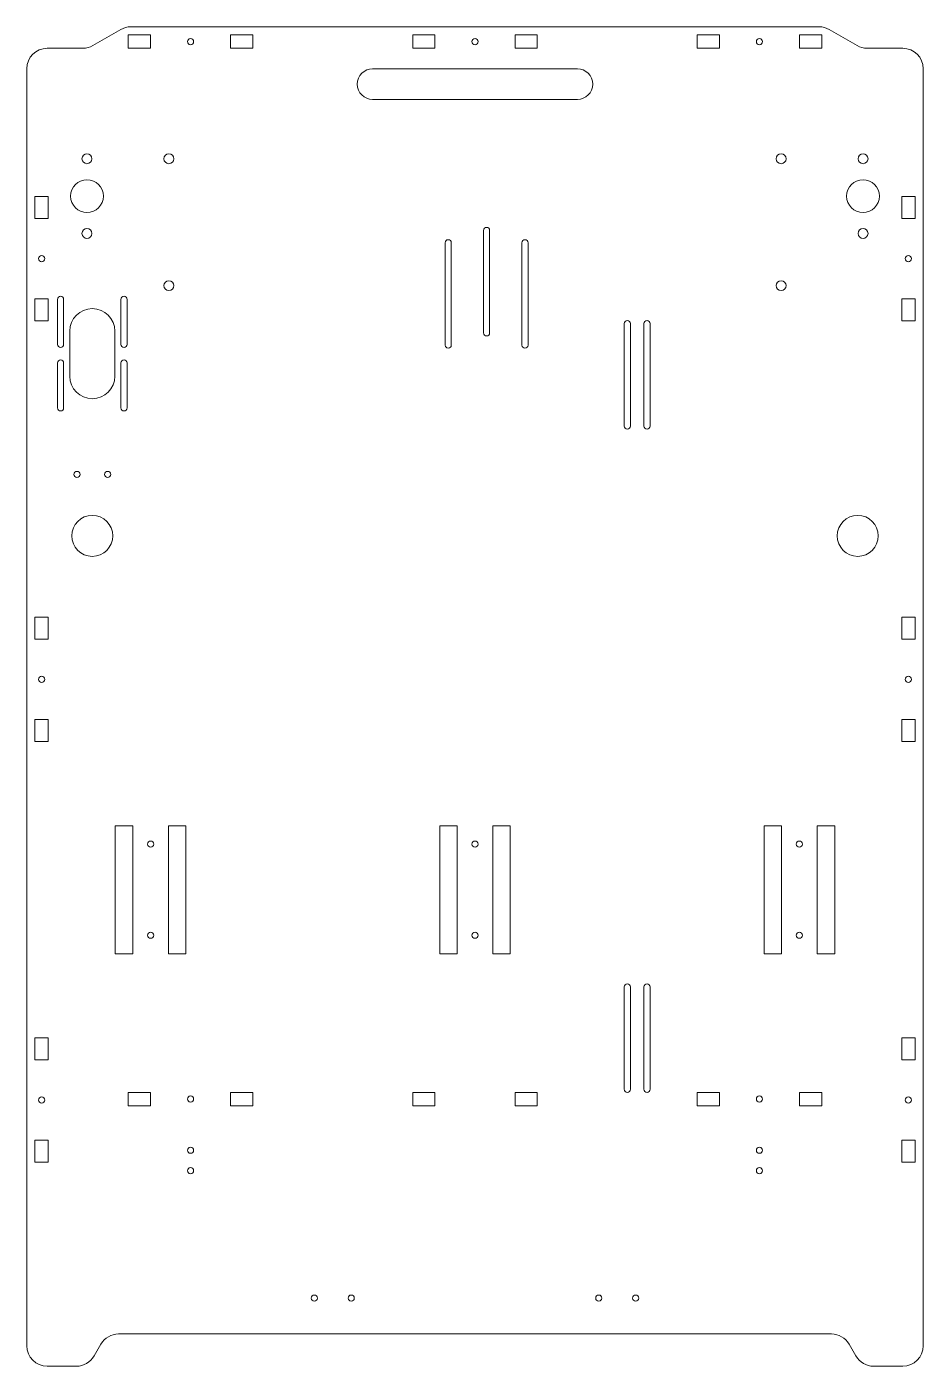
# Model space of a CAD drawing. Header units: millimetres. Extents: x -219 to 219, y 0 to 654.
import ezdxf

# ---------------------------------------------------------------- set-up
doc = ezdxf.new("R2010")
doc.units = ezdxf.units.MM

msp = doc.modelspace()

# ---------------------------------------------------------------- linework, layer by layer
at = {"color": 7, "linetype": 'Continuous', "lineweight": 15}
for p, q in [((-173.08, 652.91), (-186.63, 645.09)), ((-169.37, 650.25), (-169.37, 643.75)), ((-158.57, 650.25), (-169.37, 650.25)), ((168.08, 654.25), (-168.08, 654.25)), ((-158.57, 643.75), (-158.57, 650.25)), ((-108.57, 650.25), (-119.37, 650.25)), ((-119.37, 650.25), (-119.37, 643.75)), ((-108.57, 643.75), (-108.57, 650.25)), ((-19.6, 650.25), (-30.4, 650.25)), ((-30.4, 650.25), (-30.4, 643.75)), ((-19.6, 643.75), (-19.6, 650.25)), ((19.6, 643.75), (19.6, 650.25)), ((19.6, 650.25), (30.4, 650.25)), ((30.4, 650.25), (30.4, 643.75)), ((108.57, 643.75), (108.57, 650.25)), ((108.57, 650.25), (119.37, 650.25)), ((119.37, 650.25), (119.37, 643.75)), ((158.57, 643.75), (158.57, 650.25)), ((158.57, 650.25), (169.37, 650.25)), ((169.37, 650.25), (169.37, 643.75)), ((173.08, 652.91), (186.63, 645.09)), ((-191.63, 643.75), (-208.95, 643.75)), ((-169.37, 643.75), (-158.57, 643.75)), ((-119.37, 643.75), (-108.57, 643.75)), ((-30.4, 643.75), (-19.6, 643.75)), ((30.4, 643.75), (19.6, 643.75)), ((119.37, 643.75), (108.57, 643.75)), ((169.37, 643.75), (158.57, 643.75)), ((191.63, 643.75), (208.95, 643.75)), ((-218.95, 633.75), (-218.95, 10)), ((50, 633.75), (-50, 633.75)), ((218.95, 633.75), (218.95, 10)), ((-50, 618.75), (50, 618.75)), ((-208.45, 571.4), (-214.95, 571.4)), ((-214.95, 571.4), (-214.95, 560.6)), ((-208.45, 560.6), (-208.45, 571.4)), ((208.45, 560.6), (208.45, 571.4)), ((208.45, 571.4), (214.95, 571.4)), ((214.95, 571.4), (214.95, 560.6)), ((-214.95, 560.6), (-208.45, 560.6)), ((214.95, 560.6), (208.45, 560.6)), ((4.15, 554.75), (4.15, 504.75)), ((7.15, 504.75), (7.15, 554.75)), ((-14.6, 548.75), (-14.6, 498.75)), ((-11.6, 498.75), (-11.6, 548.75)), ((22.9, 548.75), (22.9, 498.75)), ((25.9, 498.75), (25.9, 548.75)), ((-208.45, 521.4), (-214.95, 521.4)), ((-214.95, 521.4), (-214.95, 510.6)), ((-208.45, 510.6), (-208.45, 521.4)), ((-203.95, 521.09), (-203.95, 499.09)), ((-200.95, 499.09), (-200.95, 521.09)), ((-172.95, 521.09), (-172.95, 499.09)), ((-169.95, 499.09), (-169.95, 521.09)), ((208.45, 510.6), (208.45, 521.4)), ((208.45, 521.4), (214.95, 521.4)), ((214.95, 521.4), (214.95, 510.6)), ((-214.95, 510.6), (-208.45, 510.6)), ((214.95, 510.6), (208.45, 510.6)), ((-197.95, 505.59), (-197.95, 483.59)), ((-175.95, 483.59), (-175.95, 505.59)), ((72.92, 509.25), (72.92, 459.25)), ((75.92, 459.25), (75.92, 509.25)), ((82.53, 509.25), (82.53, 459.25)), ((85.53, 459.25), (85.53, 509.25)), ((-203.95, 490.09), (-203.95, 468.09)), ((-200.95, 468.09), (-200.95, 490.09)), ((-172.95, 490.09), (-172.95, 468.09)), ((-169.95, 468.09), (-169.95, 490.09)), ((-208.45, 365.9), (-214.95, 365.9)), ((-214.95, 365.9), (-214.95, 355.1)), ((-208.45, 355.1), (-208.45, 365.9)), ((208.45, 355.1), (208.45, 365.9)), ((208.45, 365.9), (214.95, 365.9)), ((214.95, 365.9), (214.95, 355.1)), ((-214.95, 355.1), (-208.45, 355.1)), ((214.95, 355.1), (208.45, 355.1)), ((-208.45, 315.9), (-214.95, 315.9)), ((-214.95, 315.9), (-214.95, 305.1)), ((-208.45, 305.1), (-208.45, 315.9)), ((208.45, 305.1), (208.45, 315.9)), ((208.45, 315.9), (214.95, 315.9)), ((214.95, 315.9), (214.95, 305.1)), ((-214.95, 305.1), (-208.45, 305.1)), ((214.95, 305.1), (208.45, 305.1)), ((-175.7, 264), (-175.7, 201.5)), ((-167.2, 264), (-175.7, 264)), ((-167.2, 201.5), (-167.2, 264)), ((-149.7, 264), (-149.7, 201.5)), ((-141.2, 264), (-149.7, 264)), ((-141.2, 201.5), (-141.2, 264)), ((-17.25, 264), (-17.25, 201.5)), ((-8.75, 264), (-17.25, 264)), ((-8.75, 201.5), (-8.75, 264)), ((8.75, 264), (8.75, 201.5)), ((17.25, 264), (8.75, 264)), ((17.25, 201.5), (17.25, 264)), ((141.2, 201.5), (141.2, 264)), ((141.2, 264), (149.7, 264)), ((149.7, 264), (149.7, 201.5)), ((167.2, 201.5), (167.2, 264)), ((167.2, 264), (175.7, 264)), ((175.7, 264), (175.7, 201.5)), ((-175.7, 201.5), (-167.2, 201.5)), ((-149.7, 201.5), (-141.2, 201.5)), ((-17.25, 201.5), (-8.75, 201.5)), ((8.75, 201.5), (17.25, 201.5)), ((149.7, 201.5), (141.2, 201.5)), ((175.7, 201.5), (167.2, 201.5)), ((72.92, 185.25), (72.92, 135.25)), ((75.92, 135.25), (75.92, 185.25)), ((82.53, 185.25), (82.53, 135.25)), ((85.53, 135.25), (85.53, 185.25)), ((-208.45, 160.4), (-214.95, 160.4)), ((-214.95, 160.4), (-214.95, 149.6)), ((-208.45, 149.6), (-208.45, 160.4)), ((208.45, 149.6), (208.45, 160.4)), ((208.45, 160.4), (214.95, 160.4)), ((214.95, 160.4), (214.95, 149.6)), ((-214.95, 149.6), (-208.45, 149.6)), ((214.95, 149.6), (208.45, 149.6)), ((-158.57, 133.75), (-169.37, 133.75)), ((-169.37, 133.75), (-169.37, 127.25)), ((-158.57, 127.25), (-158.57, 133.75)), ((-108.57, 133.75), (-119.37, 133.75)), ((-119.37, 133.75), (-119.37, 127.25)), ((-108.57, 127.25), (-108.57, 133.75)), ((-19.6, 133.75), (-30.4, 133.75)), ((-30.4, 133.75), (-30.4, 127.25)), ((-19.6, 127.25), (-19.6, 133.75)), ((19.6, 127.25), (19.6, 133.75)), ((19.6, 133.75), (30.4, 133.75)), ((30.4, 133.75), (30.4, 127.25)), ((108.57, 127.25), (108.57, 133.75)), ((108.57, 133.75), (119.37, 133.75)), ((119.37, 133.75), (119.37, 127.25)), ((158.57, 127.25), (158.57, 133.75)), ((158.57, 133.75), (169.37, 133.75)), ((169.37, 133.75), (169.37, 127.25)), ((-169.37, 127.25), (-158.57, 127.25)), ((-119.37, 127.25), (-108.57, 127.25)), ((-30.4, 127.25), (-19.6, 127.25)), ((30.4, 127.25), (19.6, 127.25)), ((119.37, 127.25), (108.57, 127.25)), ((169.37, 127.25), (158.57, 127.25)), ((-208.45, 110.4), (-214.95, 110.4)), ((-214.95, 110.4), (-214.95, 99.6)), ((-208.45, 99.6), (-208.45, 110.4)), ((208.45, 99.6), (208.45, 110.4)), ((208.45, 110.4), (214.95, 110.4)), ((214.95, 110.4), (214.95, 99.6)), ((-214.95, 99.6), (-208.45, 99.6)), ((214.95, 99.6), (208.45, 99.6)), ((-174.08, 15.75), (174.08, 15.75)), ((-186.06, 5), (-182.74, 10.75)), ((186.06, 5), (182.74, 10.75)), ((-208.95, 0), (-194.72, 0)), ((208.95, 0), (194.72, 0))]:
    msp.add_line(p, q, dxfattribs=at)
for centre, radius in [((-138.97, 647), 1.5), ((0, 647), 1.5), ((138.97, 647), 1.5), ((-189.55, 589.8), 2.43), ((-149.55, 589.8), 2.43), ((149.55, 589.8), 2.43), ((189.55, 589.8), 2.43), ((-189.55, 571.55), 8), ((189.55, 571.55), 8), ((-189.55, 553.3), 2.43), ((189.55, 553.3), 2.43), ((-211.7, 541), 1.5), ((211.7, 541), 1.5), ((-149.55, 527.8), 2.43), ((149.55, 527.8), 2.43), ((-194.45, 435.59), 1.5), ((-179.45, 435.59), 1.5), ((-186.95, 405.59), 10), ((186.95, 405.59), 10), ((-211.7, 335.5), 1.5), ((211.7, 335.5), 1.5), ((-158.45, 255), 1.5), ((0, 255), 1.5), ((158.45, 255), 1.5), ((-158.45, 210.5), 1.5), ((0, 210.5), 1.5), ((158.45, 210.5), 1.5), ((-211.7, 130), 1.5), ((-138.97, 130.5), 1.5), ((138.97, 130.5), 1.5), ((211.7, 130), 1.5), ((-138.97, 105.5), 1.5), ((138.97, 105.5), 1.5), ((-138.97, 95.5), 1.5), ((138.97, 95.5), 1.5), ((-78.48, 33.25), 1.5), ((-60.48, 33.25), 1.5), ((60.48, 33.25), 1.5), ((78.48, 33.25), 1.5)]:
    msp.add_circle(centre, radius, dxfattribs=at)
for centre, radius, start, end in [((-168.08, 644.25), 10, 90, 120), ((168.08, 644.25), 10, 60, 90), ((-208.95, 633.75), 10, 90, 180), ((-191.63, 653.75), 10, 270, 300), ((191.63, 653.75), 10, 240, 270), ((208.95, 633.75), 10, 0, 90), ((-50, 626.25), 7.5, 90, 270), ((50, 626.25), 7.5, 270, 90), ((5.65, 554.75), 1.5, 0, 180), ((-13.1, 548.75), 1.5, 0, 180), ((24.4, 548.75), 1.5, 0, 180), ((-202.45, 521.09), 1.5, 360, 180), ((-171.45, 521.09), 1.5, 0, 180), ((-186.95, 505.59), 11, 0, 180), ((74.42, 509.25), 1.5, 360, 180), ((84.03, 509.25), 1.5, 0, 180), ((5.65, 504.75), 1.5, 180, 360), ((-202.45, 499.09), 1.5, 180, 360), ((-171.45, 499.09), 1.5, 180, 360), ((-13.1, 498.75), 1.5, 180, 0), ((24.4, 498.75), 1.5, 180, 0), ((-202.45, 490.09), 1.5, 0, 180), ((-171.45, 490.09), 1.5, 0, 180), ((-186.95, 483.59), 11, 180, 0), ((-202.45, 468.09), 1.5, 180, 0), ((-171.45, 468.09), 1.5, 180, 0), ((74.42, 459.25), 1.5, 180, 0), ((84.03, 459.25), 1.5, 180, 0), ((74.42, 185.25), 1.5, 0, 180), ((84.03, 185.25), 1.5, 0, 180), ((74.42, 135.25), 1.5, 180, 0), ((84.03, 135.25), 1.5, 180, 0), ((-174.08, 5.75), 10, 90, 150), ((174.08, 5.75), 10, 30, 90), ((-208.95, 10), 10, 180, 270), ((208.95, 10), 10, 270, 0), ((-194.72, 10), 10, 270, 330), ((194.72, 10), 10, 210, 270)]:
    msp.add_arc(centre, radius, start, end, dxfattribs=at)

doc.saveas('drawing.dxf')
